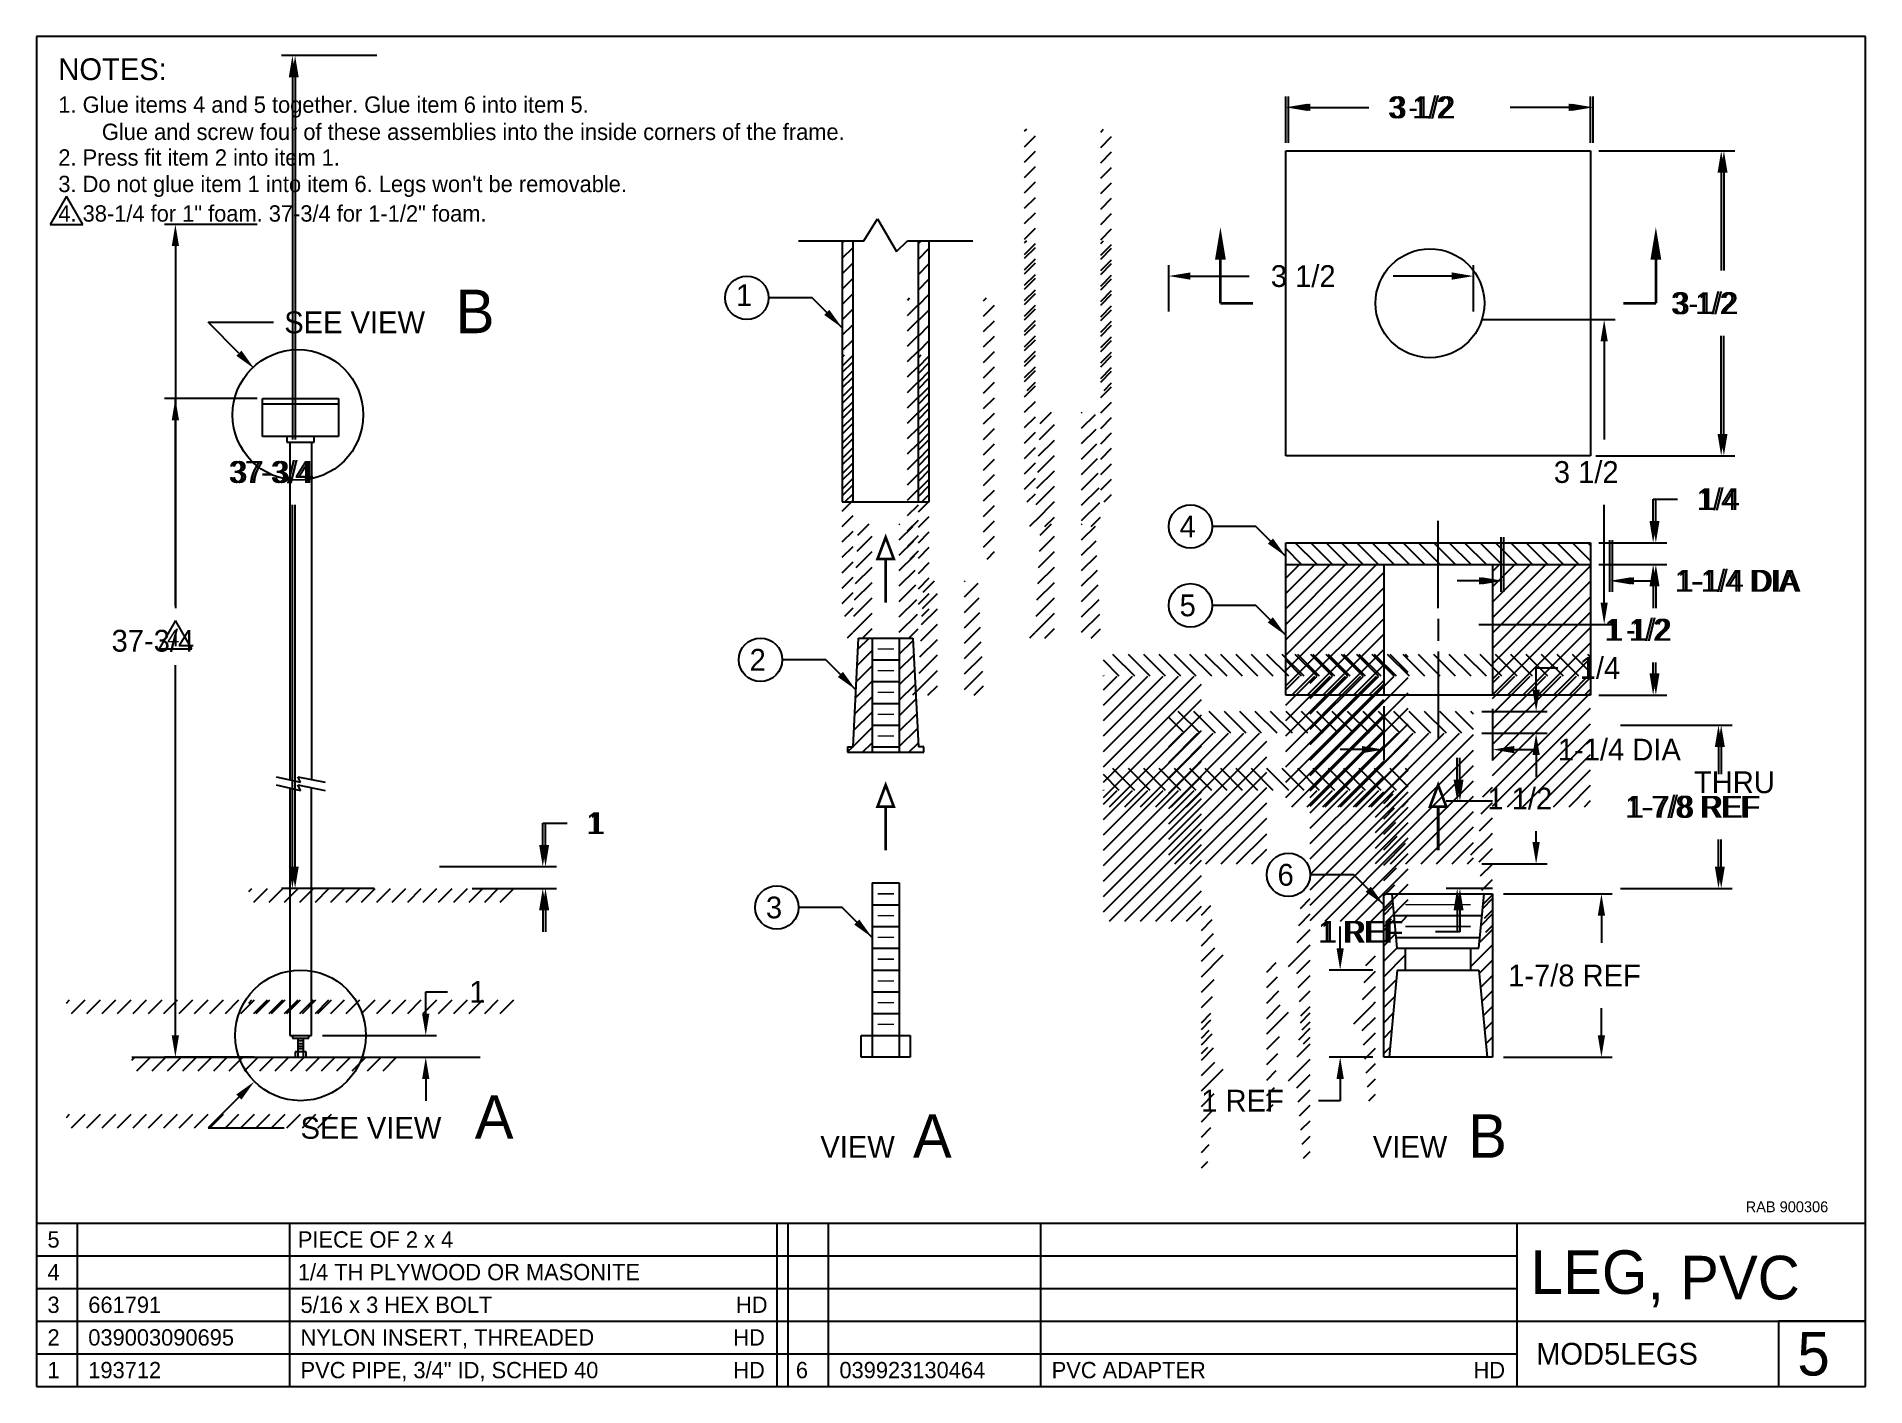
# Model space of a CAD drawing. Extents: x 0 to 84, y 0 to 62.
import ezdxf

# ---------------------------------------------------------------- set-up
doc = ezdxf.new("R2010")
doc.units = 0
doc.linetypes.add('DASHED', pattern=[0])
doc.layers.get('0').update_dxf_attribs({"linetype": 'CONTINUOUS'})
doc.layers.add('DIM', color=4, linetype='DASHED')
doc.dimstyles.get("Standard").update_dxf_attribs({"dimtxt": 2.5, "dimasz": 2.5, "dimexe": 1.25, "dimexo": 0.625, "dimtad": 1, "dimcen": 2.5, "dimazin": 3, "dimtfac": 1, "dimtmove": 0, "dimatfit": 3})

# ---------------------------------------------------------------- blocks, each defined once
blk = doc.blocks.new('*X')
at = {"color": 0}
for p, q in [((40, 49.899), (40.101, 50)), ((40, 49.192), (40.5, 49.692)), ((43.5, 49.864), (43.636, 50)), ((43.5, 49.157), (44, 49.657)), ((40, 48.485), (40.5, 48.985)), ((43.5, 48.45), (44, 48.95)), ((40, 47.778), (40.5, 48.278)), ((43.5, 47.743), (44, 48.243)), ((40, 47.071), (40.5, 47.571)), ((43.5, 47.036), (44, 47.536)), ((40, 46.364), (40.5, 46.864)), ((43.5, 46.328), (44, 46.828)), ((40, 45.657), (40.5, 46.157)), ((40, 44.95), (40.5, 45.45)), ((43.5, 45.621), (44, 46.121)), ((43.5, 44.914), (44, 45.414)), ((40, 44.243), (40.5, 44.743)), ((43.5, 44.207), (44, 44.707)), ((40, 43.536), (40.5, 44.036)), ((43.5, 43.5), (44, 44)), ((40, 42.828), (40.5, 43.328)), ((43.5, 42.793), (44, 43.293)), ((40, 42.121), (40.5, 42.621)), ((43.5, 42.086), (44, 42.586)), ((40, 41.414), (40.5, 41.914)), ((40, 40.707), (40.5, 41.207)), ((43.5, 41.379), (44, 41.879)), ((43.5, 40.672), (44, 41.172)), ((40, 40), (40.5, 40.5)), ((43.5, 39.964), (44, 40.464)), ((40, 39.293), (40.5, 39.793)), ((43.5, 39.257), (44, 39.757)), ((40, 38.586), (40.5, 39.086)), ((43.5, 38.55), (44, 39.05)), ((40.121, 38), (40.5, 38.379)), ((43.657, 38), (44, 38.343)), ((40.724, 36.481), (41.243, 37)), ((42.625, 36.968), (42.657, 37)), ((40.687, 35.737), (41.375, 36.425)), ((42.625, 36.261), (43.255, 36.891)), ((42.625, 35.554), (43.289, 36.218)), ((40.65, 34.993), (41.375, 35.718)), ((42.625, 34.847), (43.323, 35.545)), ((40.612, 34.248), (41.375, 35.011)), ((42.625, 34.14), (43.356, 34.871)), ((40.575, 33.504), (41.375, 34.304)), ((42.625, 33.433), (43.39, 34.198)), ((40.501, 32.015), (41.375, 32.89)), ((40.538, 32.76), (41.375, 33.597)), ((42.625, 32.726), (43.424, 33.524)), ((42.625, 32.018), (43.457, 32.851)), ((40.25, 31.765), (40.485, 32)), ((40.942, 31.75), (41.375, 32.183)), ((43.064, 31.75), (43.491, 32.177)), ((52.731, 30), (52, 30.731)), ((53.439, 30), (52.439, 31)), ((54.146, 30), (53.146, 31)), ((54.853, 30), (53.853, 31)), ((55.56, 30), (54.56, 31)), ((56.267, 30), (55.267, 31)), ((56.974, 30), (55.974, 31)), ((57.681, 30), (56.681, 31)), ((58.388, 30), (57.388, 31)), ((59.095, 30), (58.095, 31)), ((59.803, 30), (58.803, 31)), ((60.51, 30), (59.51, 31)), ((61.217, 30), (60.217, 31)), ((61.924, 30), (60.924, 31)), ((62.631, 30), (61.631, 31)), ((63.338, 30), (62.338, 31)), ((64.045, 30), (63.045, 31)), ((64.752, 30), (63.752, 31)), ((65.459, 30), (64.459, 31)), ((66, 30.167), (65.167, 31)), ((66, 30.874), (65.874, 31)), ((52.024, 30), (52, 30.024)), ((52, 25.837), (56.163, 30)), ((52, 26.544), (55.456, 30)), ((52, 27.251), (54.749, 30)), ((52, 27.958), (54.042, 30)), ((52, 28.665), (53.335, 30)), ((52, 29.373), (52.627, 30)), ((52, 25.13), (56.5, 29.63)), ((61.5, 26.145), (65.355, 30)), ((61.5, 26.852), (64.648, 30)), ((61.5, 27.559), (63.941, 30)), ((61.5, 28.266), (63.234, 30)), ((61.5, 28.973), (62.527, 30)), ((61.5, 29.68), (61.82, 30)), ((61.5, 25.438), (66, 29.938)), ((52, 24.423), (56.5, 28.923)), ((61.5, 24.73), (66, 29.23)), ((52.284, 24), (56.5, 28.216)), ((61.5, 24.023), (66, 28.523)), ((62.184, 24), (66, 27.816)), ((52.991, 24), (56.5, 27.509)), ((62.891, 24), (66, 27.109)), ((53.698, 24), (56.5, 26.802)), ((54.406, 24), (56.5, 26.094)), ((63.598, 24), (66, 26.402)), ((55.113, 24), (56.5, 25.387)), ((64.305, 24), (66, 25.695)), ((55.82, 24), (56.5, 24.68)), ((65.012, 24), (66, 24.988)), ((65.719, 24), (66, 24.281)), ((56.5, 19.023), (56.941, 19.464)), ((61.046, 19.327), (61.5, 19.781)), ((56.5, 18.316), (57.001, 18.818)), ((60.973, 18.547), (61.5, 19.074)), ((56.5, 17.609), (57.062, 18.171)), ((60.9, 17.766), (61.5, 18.366)), ((61.341, 17.5), (61.5, 17.659)), ((56.5, 16.902), (57.123, 17.525)), ((56.5, 16.195), (57.5, 17.195)), ((60.5, 16.659), (61.341, 17.5)), ((60.89, 16.342), (61.5, 16.952)), ((56.5, 15.488), (57.085, 16.073)), ((60.95, 15.696), (61.5, 16.245)), ((4.375, 14.982), (4.518, 15.125)), ((4.601, 14.5), (5.226, 15.125)), ((5.308, 14.5), (5.933, 15.125)), ((6.015, 14.5), (6.64, 15.125)), ((6.722, 14.5), (7.347, 15.125)), ((7.429, 14.5), (8.054, 15.125)), ((8.136, 14.5), (8.761, 15.125)), ((8.843, 14.5), (9.468, 15.125)), ((9.55, 14.5), (10.175, 15.125)), ((10.257, 14.5), (10.882, 15.125)), ((10.964, 14.5), (11.589, 15.125)), ((11.672, 14.5), (12.297, 15.125)), ((12.379, 14.5), (13.004, 15.125)), ((13.086, 14.5), (13.711, 15.125)), ((13.793, 14.5), (14.418, 15.125)), ((14.5, 14.5), (15.125, 15.125)), ((15.207, 14.5), (15.832, 15.125)), ((15.914, 14.5), (16.539, 15.125)), ((56.5, 14.781), (57.012, 15.292)), ((61.011, 15.049), (61.5, 15.538)), ((56.5, 14.074), (56.939, 14.512)), ((61.072, 14.403), (61.5, 14.831)), ((56.5, 13.366), (56.865, 13.732)), ((61.132, 13.756), (61.5, 14.124)), ((56.5, 12.659), (56.792, 12.952)), ((61.193, 13.11), (61.5, 13.417))]:
    blk.add_line(p, q, dxfattribs=at)
blk = doc.blocks.new('*D')
at = {"color": 0}
for p, q in [((10.125, 54.375), (5.875, 54.375)), ((6.375, 53.375), (6.375, 36.75)), ((52, 50.375), (52, 52.5)), ((66, 50.375), (66, 52.5)), ((53, 52), (55.69, 52)), ((65, 52), (62.31, 52)), ((66.375, 50), (72.5, 50)), ((72, 49), (72, 44.5)), ((72, 37), (72, 41.5)), ((66.25, 36), (72.5, 36)), ((6.375, 17.125), (6.375, 33.75)), ((68.875, 33), (68.875, 34)), ((68.875, 34), (69.875, 34)), ((61.875, 32.25), (61.875, 29.75)), ((66.375, 32), (69.375, 32)), ((66.875, 32.125), (66.875, 29.75)), ((60.875, 30.25), (59.875, 30.25)), ((66.375, 31), (69.375, 31)), ((66.375, 31), (69.375, 31)), ((67.875, 30.25), (68.875, 30.25)), ((68.875, 30), (68.875, 29.5)), ((68.875, 30), (68.875, 29)), ((68.875, 26), (68.875, 26.5)), ((66.375, 25), (69.375, 25)), ((67.375, 23.625), (72.375, 23.625)), ((59.875, 21.125), (59.875, 22.125)), ((71.875, 22.625), (71.875, 21.375)), ((61.375, 20.125), (59.375, 20.125)), ((17.875, 18.125), (17.875, 19.125)), ((17.875, 19.125), (18.875, 19.125)), ((71.875, 17.125), (71.875, 18.375)), ((13.125, 17.125), (18.375, 17.125)), ((10, 16.125), (5.875, 16.125)), ((14.625, 16.125), (18.375, 16.125)), ((61.375, 16.125), (59.375, 16.125)), ((67.375, 16.125), (72.375, 16.125)), ((17.875, 15.125), (17.875, 14.125)), ((59.875, 15.125), (59.875, 14.125)), ((59.875, 14.125), (58.875, 14.125))]:
    blk.add_line(p, q, dxfattribs=at)
for points in [[(6.542, 53.375), (6.208, 53.375), (6.375, 54.375)], [(53, 51.833), (53, 52.167), (52, 52)], [(65, 51.833), (65, 52.167), (66, 52)], [(72.167, 49), (71.833, 49), (72, 50)], [(72.167, 37), (71.833, 37), (72, 36)], [(69.042, 33), (68.708, 33), (68.875, 32)], [(60.875, 30.083), (60.875, 30.417), (61.875, 30.25)], [(67.875, 30.083), (67.875, 30.417), (66.875, 30.25)], [(69.042, 30), (68.708, 30), (68.875, 31)], [(69.042, 30), (68.708, 30), (68.875, 31)], [(69.042, 26), (68.708, 26), (68.875, 25)], [(72.042, 22.625), (71.708, 22.625), (71.875, 23.625)], [(60.042, 21.125), (59.708, 21.125), (59.875, 20.125)], [(18.042, 18.125), (17.708, 18.125), (17.875, 17.125)], [(6.542, 17.125), (6.208, 17.125), (6.375, 16.125)], [(72.042, 17.125), (71.708, 17.125), (71.875, 16.125)], [(18.042, 15.125), (17.708, 15.125), (17.875, 16.125)], [(60.042, 15.125), (59.708, 15.125), (59.875, 16.125)]]:
    blk.add_solid(points, dxfattribs=at)
for s, p in [('3 1/2', (56.69, 51.5)), ('3 1/2', (69.69, 42.5)), ('37-3/4', (3.446, 34.75)), ('1/4', (70.875, 33.5)), ('1-1/4 DIA', (69.875, 29.75)), ('1 1/2', (66.637, 27.5)), ('1-7/8 REF', (67.589, 19.375)), ('1', (19.875, 18.625)), ('1 REF', (53.494, 13.625))]:
    blk.add_text(s, height=1, dxfattribs=at).set_placement(p)

msp = doc.modelspace()

# ---------------------------------------------------------------- linework, layer by layer
at = {"color": 0}
for p, q in [((84, 62), (0, 62)), ((0, 62), (0, 0)), ((84, 0), (84, 62)), ((57.375, 56.75), (71.375, 56.75)), ((57.375, 42.75), (57.375, 56.75)), ((71.375, 56.75), (71.375, 42.75)), ((1.375, 54.674), (0.625, 53.375)), ((2.125, 53.375), (1.375, 54.674)), ((0.625, 53.375), (2.125, 53.375)), ((38, 52.625), (38.625, 53.625)), ((38.625, 53.625), (39.5, 52.125)), ((35, 52.625), (37, 52.625)), ((37, 52.625), (37, 40.625)), ((37, 52.625), (37.5, 52.625)), ((37.5, 40.625), (37.5, 52.625)), ((37.5, 52.625), (38, 52.625)), ((39.5, 52.125), (40, 52.625)), ((40, 52.625), (40.5, 52.625)), ((40.5, 40.625), (40.5, 52.625)), ((40.5, 52.625), (41, 52.625)), ((41, 40.625), (41, 52.625)), ((41, 52.625), (43, 52.625)), ((35.625, 50), (33.625, 50)), ((37, 48.625), (35.625, 50)), ((9.293, 47.457), (7.875, 48.875)), ((7.875, 48.875), (10.875, 48.875)), ((10.125, 45.375), (5.875, 45.375)), ((6.375, 35.875), (6.375, 45.375)), ((10.375, 43.625), (10.375, 45.375)), ((10.375, 45.375), (13.875, 45.375)), ((13.875, 45.375), (13.875, 43.625)), ((10.375, 45.125), (13.875, 45.125)), ((13.875, 43.625), (10.375, 43.625)), ((11.5, 43.625), (11.5, 43.375)), ((11.5, 43.375), (12.75, 43.375)), ((11.625, 43.375), (11.625, 27.875)), ((12.625, 43.375), (12.625, 27.875)), ((12.75, 43.375), (12.75, 43.625)), ((71.375, 42.75), (57.375, 42.75)), ((37, 40.625), (40.5, 40.625)), ((40.5, 40.625), (41, 40.625)), ((56, 39.5), (54, 39.5)), ((57.375, 38.125), (56, 39.5)), ((64.375, 35.75), (64.375, 39.75)), ((57.375, 38.75), (71.375, 38.75)), ((57.375, 37.75), (57.375, 38.75)), ((71.375, 38.75), (71.375, 37.75)), ((57.375, 37.75), (61.875, 37.75)), ((57.375, 31.75), (57.375, 37.75)), ((61.875, 37.75), (61.875, 31.75)), ((61.875, 37.75), (66.875, 37.75)), ((66.875, 37.75), (66.875, 31.75)), ((66.875, 37.75), (71.375, 37.75)), ((71.375, 37.75), (71.375, 31.75)), ((56, 35.875), (54, 35.875)), ((57.375, 34.5), (56, 35.875)), ((6.375, 35.174), (5.625, 33.875)), ((7.125, 33.875), (6.375, 35.174)), ((64.375, 35.25), (64.375, 34.25)), ((5.625, 33.875), (7.125, 33.875)), ((37.5, 29.375), (37.75, 34.375)), ((37.75, 34.375), (38.375, 34.375)), ((38.375, 34.375), (38.375, 29.125)), ((38.375, 34.375), (39.625, 34.375)), ((39.625, 34.375), (39.625, 29.125)), ((39.625, 34.375), (40.25, 34.375)), ((40.25, 34.375), (40.5, 29.375)), ((64.375, 33.75), (64.375, 29.75)), ((6.375, 16.125), (6.375, 33.125)), ((36.25, 33.375), (34.25, 33.375)), ((37.625, 32), (36.25, 33.375)), ((38.375, 33.375), (39.625, 33.375)), ((38.375, 32.375), (39.625, 32.375)), ((38.375, 31.375), (39.625, 31.375)), ((61.875, 31.75), (57.375, 31.75)), ((66.875, 31.75), (61.875, 31.75)), ((71.375, 31.75), (66.875, 31.75)), ((38.375, 30.375), (39.625, 30.375)), ((37.25, 29.375), (37.25, 29.125)), ((37.25, 29.375), (37.5, 29.375)), ((37.25, 29.125), (38.375, 29.125)), ((38.375, 29.375), (39.625, 29.375)), ((38.375, 29.125), (39.625, 29.125)), ((39.625, 29.125), (40.75, 29.125)), ((40.75, 29.375), (40.5, 29.375)), ((40.75, 29.125), (40.75, 29.375)), ((11, 28), (12.125, 27.75)), ((12.125, 27.75), (12, 28)), ((12, 28), (13.25, 27.75)), ((11, 27.625), (12.125, 27.375)), ((11.625, 27.486), (11.625, 16.125)), ((12, 27.625), (13.25, 27.375)), ((12.125, 27.375), (12, 27.625)), ((12.625, 16.125), (12.625, 27.5)), ((38.375, 23.125), (38.375, 15.125)), ((38.375, 23.125), (39.625, 23.125)), ((39.625, 23.125), (39.625, 15.125)), ((60.5, 23.5), (58.5, 23.5)), ((61.875, 22.125), (60.5, 23.5)), ((37, 22), (35, 22)), ((38.375, 20.625), (37, 22)), ((38.375, 22.125), (39.625, 22.125)), ((61.875, 22.625), (66.875, 22.625)), ((61.875, 15.125), (61.875, 22.625)), ((62.5, 20.125), (62.265, 22.626)), ((66.25, 20.125), (66.485, 22.626)), ((66.875, 22.625), (66.875, 20.125)), ((38.375, 21.125), (39.625, 21.125)), ((62.375, 21.625), (66.375, 21.625)), ((62.453, 20.625), (66.297, 20.625)), ((38.375, 20.125), (39.625, 20.125)), ((62.5, 20.125), (66.25, 20.125)), ((62.875, 19.125), (62.875, 20.125)), ((65.875, 19.125), (65.875, 20.125)), ((66.875, 20.125), (66.875, 19.125)), ((38.375, 19.125), (39.625, 19.125)), ((62.5, 19.125), (62.125, 15.125)), ((62.5, 19.125), (66.25, 19.125)), ((66.25, 19.125), (66.625, 15.125)), ((66.875, 19.125), (66.875, 15.125)), ((38.375, 18.125), (39.625, 18.125)), ((38.375, 17.125), (39.625, 17.125)), ((11.625, 16.125), (12.625, 16.125)), ((11.75, 16.125), (11.75, 16)), ((11.75, 16), (12.5, 16)), ((12, 16), (12, 15.125)), ((12.25, 16), (12.25, 15.125)), ((12.5, 16), (12.5, 16.125)), ((37.875, 16.125), (40.125, 16.125)), ((37.875, 15.125), (37.875, 16.125)), ((40.125, 16.125), (40.125, 15.125)), ((4.375, 15.125), (20.375, 15.125)), ((10, 15.125), (5.875, 15.125)), ((12.375, 15.375), (11.875, 15.375)), ((11.875, 15.375), (11.875, 15.125)), ((11.875, 15.125), (12.375, 15.125)), ((12.25, 15.875), (12, 15.875)), ((12, 15.75), (12.25, 15.75)), ((12, 15.625), (12.25, 15.625)), ((12.25, 15.5), (12, 15.5)), ((12.375, 15.125), (12.375, 15.375)), ((40.125, 15.125), (37.875, 15.125)), ((66.875, 15.125), (61.875, 15.125)), ((9.293, 13.293), (7.875, 11.875)), ((7.875, 11.875), (11.375, 11.875)), ((0, 7.5), (68, 7.5)), ((1.875, 0), (1.875, 7.5)), ((11.625, 0), (11.625, 7.5)), ((34, 7.5), (34, 0)), ((34.5, 7.5), (34.5, 0)), ((36.375, 0), (36.375, 7.5)), ((46.125, 0), (46.125, 7.5)), ((68, 0), (68, 7.5)), ((68, 7.5), (84, 7.5)), ((0, 6), (68, 6)), ((0, 4.5), (68, 4.5)), ((0, 3), (68, 3)), ((68, 3), (84, 3)), ((84, 3), (80, 3)), ((80, 3), (80, 0)), ((0, 1.5), (68, 1.5)), ((0, 0), (84, 0))]:
    msp.add_line(p, q, dxfattribs=at)
for points in [[(54.375, 53.25, 0, 0.5, 0), (54.375, 51.75, 0.5, 0.5, 0)], [(74.375, 53.25, 0, 0.5, 0), (74.375, 51.75, 0.5, 0.5, 0)]]:
    msp.add_lwpolyline(points, format="xyseb", dxfattribs=at)
for points, const_width in [([(54.375, 49.75), (54.375, 51.75)], 0.125), ([(74.375, 49.75), (74.375, 51.75)], 0.125), ([(54.375, 49.75), (55.875, 49.75)], 0.125), ([(72.875, 49.75), (74.375, 49.75)], 0.125), ([(39, 36), (39, 38)], 0.125), ([(38.625, 33.875), (39.375, 33.875)], 0.0625), ([(38.625, 32.875), (39.375, 32.875)], 0.0625), ([(38.625, 31.875), (39.375, 31.875)], 0.0625), ([(38.625, 30.875), (39.375, 30.875)], 0.0625), ([(38.625, 29.875), (39.375, 29.875)], 0.0625), ([(39, 24.625), (39, 26.625)], 0.125), ([(64.375, 24.625), (64.375, 26.625)], 0.125), ([(38.625, 22.625), (39.375, 22.625)], 0.0625), ([(62.875, 22.125), (65.875, 22.125)], 0.0625), ([(38.625, 21.625), (39.375, 21.625)], 0.0625), ([(62.875, 21.125), (65.875, 21.125)], 0.0625), ([(38.625, 20.625), (39.375, 20.625)], 0.0625), ([(38.625, 19.625), (39.375, 19.625)], 0.0625), ([(38.625, 18.625), (39.375, 18.625)], 0.0625), ([(38.625, 17.625), (39.375, 17.625)], 0.0625), ([(38.625, 16.625), (39.375, 16.625)], 0.0625)]:
    msp.add_lwpolyline(points, dxfattribs=dict(at, const_width=const_width))
at = {"color": 0, "const_width": 0.125}
for points in [[(39, 39), (38.625, 38), (39.375, 38)], [(39, 27.625), (38.625, 26.625), (39.375, 26.625)], [(64.375, 27.625), (64, 26.625), (64.75, 26.625)]]:
    msp.add_lwpolyline(points, close=True, dxfattribs=at)
at = {"color": 0}
for centre in [(32.625, 50), (53, 39.5), (53, 35.875), (33.25, 33.375), (57.5, 23.5), (34, 22)]:
    msp.add_circle(centre, 1, dxfattribs=at)
for points in [[(36.175, 49.214), (36.411, 49.45), (37, 48.625)], [(9.411, 47.575), (9.175, 47.339), (10, 46.75)], [(6.542, 44.375), (6.208, 44.375), (6.375, 45.375)], [(56.55, 38.714), (56.786, 38.95), (57.375, 38.125)], [(56.55, 35.089), (56.786, 35.325), (57.375, 34.5)], [(36.8, 32.589), (37.036, 32.825), (37.625, 32)], [(61.05, 22.714), (61.286, 22.95), (61.875, 22.125)], [(37.55, 21.214), (37.786, 21.45), (38.375, 20.625)], [(6.542, 16.125), (6.208, 16.125), (6.375, 15.125)], [(9.175, 13.411), (9.411, 13.175), (10, 14)]]:
    msp.add_solid(points, dxfattribs=at)
at = {"layer": 'DIM', "color": 0}
for centre, radius in [((64, 49.75), 2.5), ((12, 44.625), 3), ((12.125, 16.125), 3)]:
    msp.add_circle(centre, radius, dxfattribs=at)

# ---------------------------------------------------------------- block references
at = {"color": 0}
for p in [(5.375, 7.75), (5.375, 7.75), (5.375, 7.75), (-3, 2.625), (-3, 2.625), (5.375, 2.625), (5.375, 2.625), (5.375, 2.625), (5.375, 2.625), (0, 0), (-3, -2.625), (-3, -2.625)]:
    msp.add_blockref('*X', p, dxfattribs=at)

# ---------------------------------------------------------------- texts
for s, height, p in [('NOTES:', 1, (1, 60)), ('1. Glue items 4 and 5 together. Glue item 6 into item 5.', 0.75, (1, 58.5)), ('Glue and screw four of these assemblies into the inside corners of the frame.', 0.75, (3, 57.25)), ('-', 1, (63, 58.25)), ('2. Press fit item 2 into item 1.', 0.75, (1, 56.071)), ("3. Do not glue item 1 into item 6. Legs won't be removable.", 0.75, (1, 54.857)), ('4. 38-1/4 for 1" foam. 37-3/4 for 1-1/2" foam.', 0.75, (1, 53.5)), ('1', 1, (32.125, 49.625)), ('B', 2, (19.25, 48.375)), ('-', 1, (75.875, 49.25)), ('SEE VIEW', 1, (11.375, 48.375)), ('4', 1, (52.5, 39)), ('5', 1, (52.5, 35.375)), ('4', 0.75, (6, 34)), ('-', 1, (73, 34.25)), ('2', 1, (32.75, 32.875)), ('THRU', 1, (76.125, 27.25)), ('6', 1, (57, 23)), ('3', 1, (33.5, 21.5)), ('A', 2, (20.125, 11.375)), ('SEE VIEW', 1, (12.125, 11.375)), ('A', 2, (40.25, 10.5)), ('B', 2, (65.75, 10.5)), ('VIEW', 1, (36, 10.5)), ('VIEW', 1, (61.375, 10.5)), ('RAB 900306', 0.5, (78.5, 8)), ('5', 0.75, (0.5, 6.375)), ('PIECE OF 2 x 4', 0.75, (12, 6.375)), ('LEG', 2, (68.625, 4.25)), (', PVC', 2, (74, 4)), ('4', 0.75, (0.5, 4.875)), ('1/4 TH PLYWOOD OR MASONITE', 0.75, (12, 4.875)), ('3', 0.75, (0.5, 3.375)), ('661791', 0.75, (2.375, 3.375)), ('5/16 x 3 HEX BOLT', 0.75, (12.125, 3.375)), ('HD', 0.75, (32.125, 3.375)), ('2', 0.75, (0.5, 1.875)), ('039003090695', 0.75, (2.375, 1.875)), ('NYLON INSERT, THREADED', 0.75, (12.125, 1.875)), ('HD', 0.75, (32, 1.875)), ('MOD5LEGS', 1, (68.875, 1)), ('5', 2, (80.875, 0.5)), ('1', 0.75, (0.5, 0.375)), ('193712', 0.75, (2.375, 0.375)), ('PVC PIPE, 3/4" ID, SCHED 40', 0.75, (12.125, 0.375)), ('HD', 0.75, (32, 0.375)), ('6', 0.75, (34.875, 0.375)), ('039923130464', 0.75, (36.875, 0.375)), ('PVC ADAPTER', 0.75, (46.625, 0.375)), ('HD', 0.75, (66, 0.375))]:
    msp.add_text(s, height=height, dxfattribs=at).set_placement(p)

# ---------------------------------------------------------------- dimensions: what is measured, and where the dimension line sits
for base, p1, p2, text, middle, set_off in [((71.375, 58.75), (57.375, 56.625), (71.375, 56.625), '3 1/2', (64.375, 58.75), (5.375, 6.75)), ((66.875, 29.25), (61.875, 31.75), (66.875, 31.625), '1-1/4 DIA', (73.899, 29.25), (0, -1))]:
    dim = msp.add_linear_dim(base=base, p1=p1, p2=p2, text=text, dimstyle='Standard', dxfattribs=at)
    dim.commit()
    dim.dimension.update_dxf_attribs({"geometry": '*D', "text_midpoint": middle, "insert": set_off})
for base, p1, p2, text, middle, set_off in [((77.375, 42.75), (71.25, 56.75), (71.125, 42.75), '3 1/2', (77.375, 49.75), (5.375, 6.75)), ((74.375, 37.75), (71.375, 31.75), (71.375, 37.75), '1 1/2', (74.375, 34.75), (5.5, 6.75)), ((74.375, 38.75), (71.375, 37.75), (71.375, 38.75), '1/4', (77.661, 40.75), (5.5, 6.75)), ((59.875, 15.125), (61.875, 19.125), (61.875, 15.125), '1 REF', (55.685, 13.125), (0, -1)), ((71.875, 22.625), (66.875, 15.125), (66.875, 22.625), '1-7/8 REF', (71.875, 18.875), (0, -1))]:
    dim = msp.add_linear_dim(base=base, p1=p1, p2=p2, angle=90, text=text, dimstyle='Standard', dxfattribs=at)
    dim.commit()
    dim.dimension.update_dxf_attribs({"geometry": '*D', "text_midpoint": middle, "insert": set_off})
dim = msp.add_linear_dim(base=(17.875, 16.125), p1=(14.125, 15.125), p2=(12.625, 16.125), angle=90, dimstyle='Standard', dxfattribs=at)
dim.commit()
dim.dimension.update_dxf_attribs({"geometry": '*D', "text_midpoint": (19.994, 18.125), "insert": (0, -1)})

doc.saveas('drawing.dxf')
